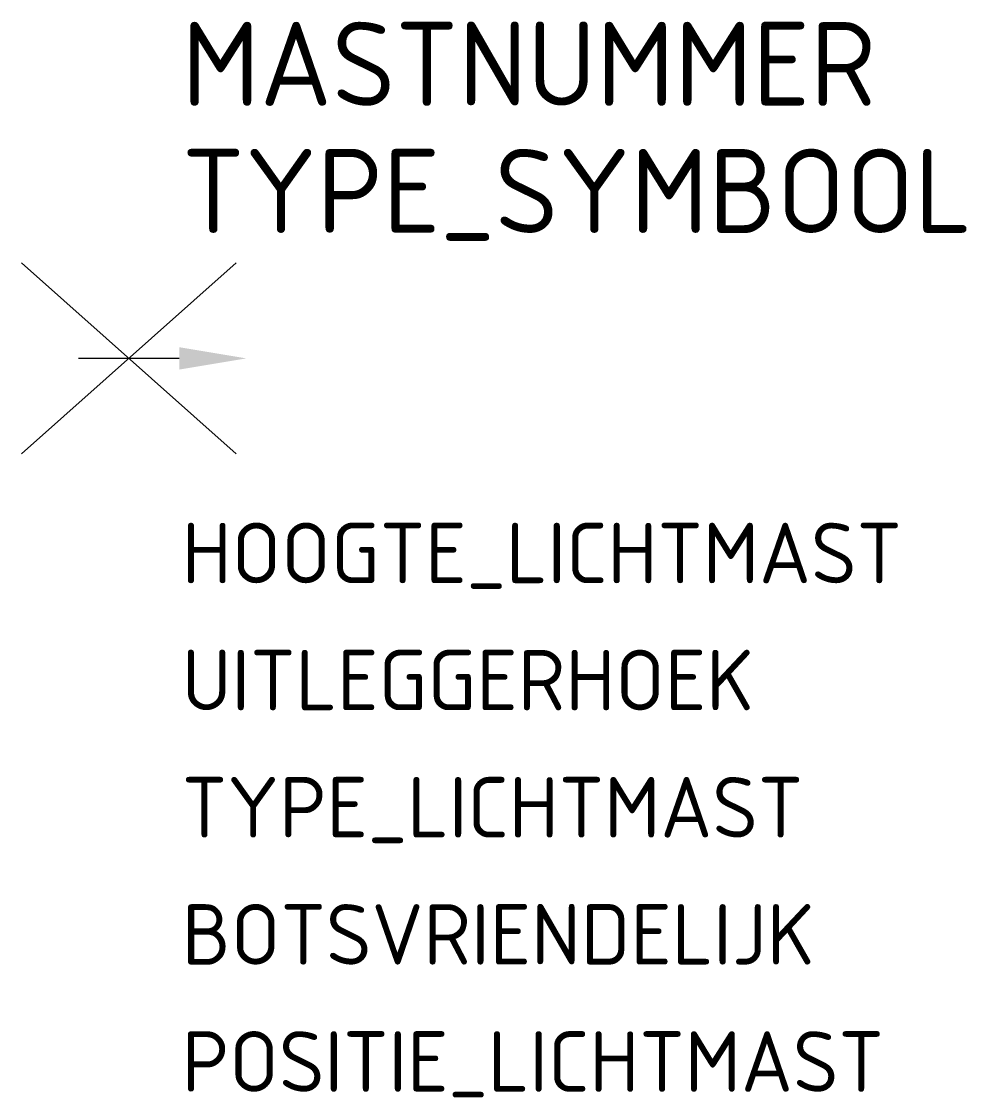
# Model space of a CAD drawing. Extents: x -1.7 to 26.4, y -22 to 10.
import ezdxf

# ---------------------------------------------------------------- set-up
doc = ezdxf.new("R2010")
doc.units = 0
doc.styles.add('NLCS-ISO', font='NLCS-ISO.ttf')

msp = doc.modelspace()

# ---------------------------------------------------------------- hatches: boundary and pattern name
h = msp.add_hatch(color=256)
h.dxf.hatch_style = 1
h.paths.add_polyline_path([(3, 0.333), (3, -0.333), (5, 0)])

# ---------------------------------------------------------------- linework, layer by layer
for p, q in [((-1.695, -2.841), (4.695, 2.841)), ((-1.695, 2.841), (4.695, -2.841)), ((3, 0), (0, 0))]:
    msp.add_line(p, q)

# ---------------------------------------------------------------- texts
at = {"style": 'NLCS-ISO'}
for tag, p, s in [('MASTNUMMER', (3.075, 7.52), ''), ('TYPE_SYMBOOL', (3.075, 3.735), 'PIJLSJABLOON IN VERKEERSLANTAARN')]:
    msp.add_attdef(tag, p, s, height=2.5, dxfattribs=at)
at = {"style": 'NLCS-ISO', "flags": 1}
for tag, p, s in [('HOOGTE_LICHTMAST', (3.075, -6.692), '18m'), ('UITLEGGERHOEK', (3.075, -10.476), '5°'), ('TYPE_LICHTMAST', (3.075, -14.261), 'Enkele PAALTOPMAST'), ('BOTSVRIENDELIJK', (3.075, -18.045), 'Ja'), ('POSITIE_LICHTMAST', (3.075, -21.83), 'Rechts')]:
    msp.add_attdef(tag, p, s, height=1.8, dxfattribs=at)

doc.saveas('drawing.dxf')
